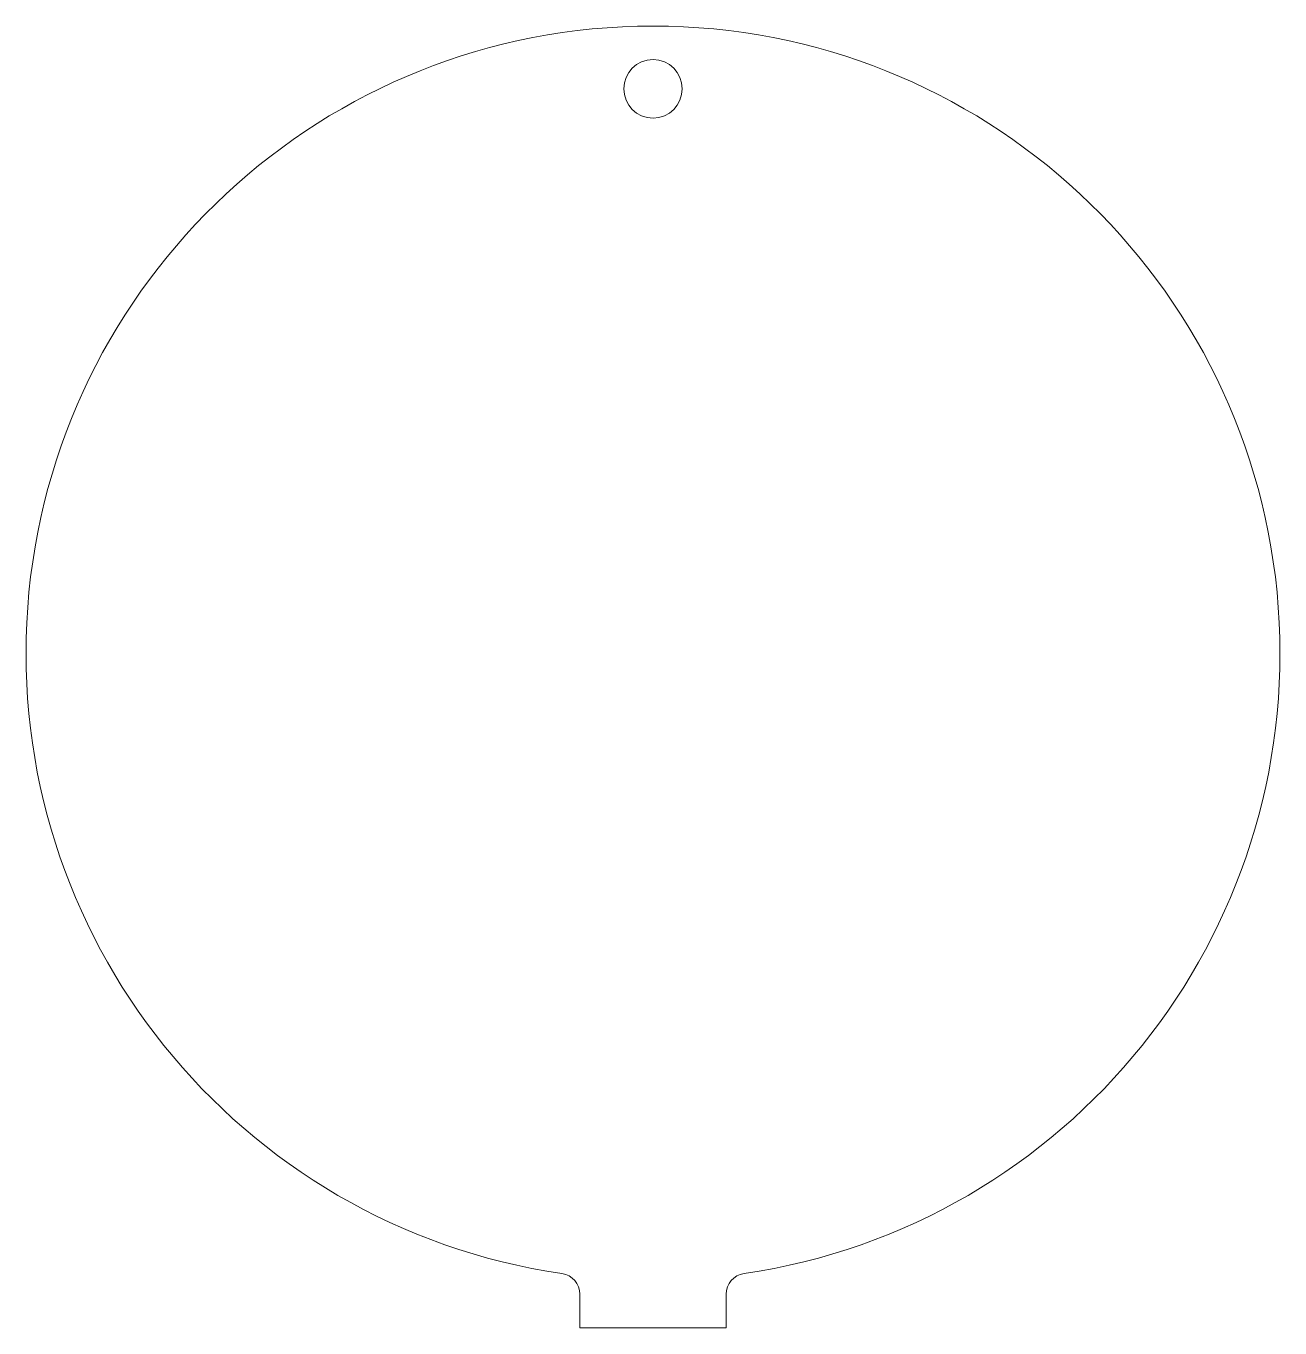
# Model space of a CAD drawing. Header units: metres. Extents: x -150 to 150, y -156 to 156.
import ezdxf

# ---------------------------------------------------------------- set-up
doc = ezdxf.new("R2010")
doc.units = ezdxf.units.M

msp = doc.modelspace()

# ---------------------------------------------------------------- linework, layer by layer
at = {"color": 7, "linetype": 'Continuous', "lineweight": 18}
for p, q in [((-17.5, -155.71), (-17.5, -147.65)), ((17.5, -147.65), (17.5, -155.71)), ((17.5, -155.71), (-17.5, -155.71))]:
    msp.add_line(p, q, dxfattribs=at)
msp.add_circle((0, 140.71), 7, dxfattribs=at)
for centre, radius, start, end in [((0, 5.71), 150, -81.6534, -98.3466), ((-22.5, -147.65), 5, 0, 81.6534), ((22.5, -147.65), 5, 98.3466, 180)]:
    msp.add_arc(centre, radius, start, end, dxfattribs=at)

doc.saveas('drawing.dxf')
